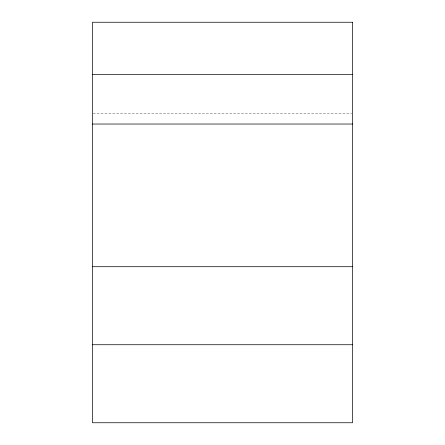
<?xml version="1.0" encoding="UTF-8"?>
<svg xmlns="http://www.w3.org/2000/svg" width="445" height="445" viewBox="0 0 445 445"><rect width="100%" height="100%" fill="white"/><g stroke="black" fill="none" stroke-linecap="round" stroke-linejoin="round"><path stroke-width="0.33" stroke-dasharray="2.23 1.67" d="M93.161 113.625L351.839 113.625"/><path stroke-width="0.67" d="M92.465 74.343L352.535 74.343M92.465 124.033L352.535 124.033M92.465 266.711L352.535 266.711M92.465 344.73L352.535 344.73M352.535 22.25L92.465 22.25L92.465 422.75L352.535 422.75L352.535 22.25"/></g></svg>
